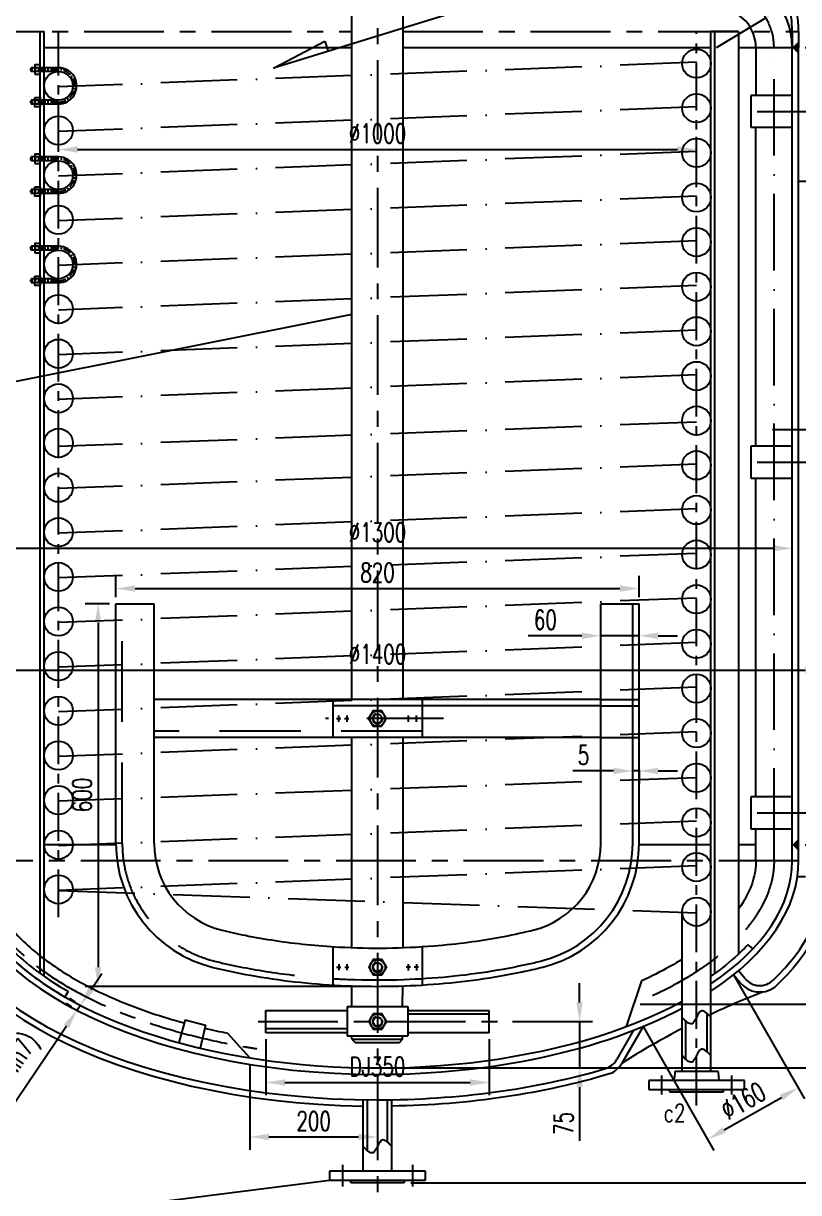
# Model space of a CAD drawing. Extents: x 92764 to 104934, y 26739 to 35166.
# Drawn here: x 100128 to 101343, y 30806 to 32639 of the extents above; entities that cross this region are included whole.
import ezdxf
from ezdxf.enums import TextEntityAlignment as Align

# ---------------------------------------------------------------- set-up
doc = ezdxf.new("R2010")
doc.units = 0
doc.header["$LTSCALE"] = 10
for name, pattern in [('ACAD_ISO10W100', [18, 12, -3, 0, -3]), ('CENTER', [2, 1.25, -0.25, 0.25, -0.25]), ('DASHEDX2', [38.1, 25.4, -12.7])]:
    doc.linetypes.add(name, pattern=pattern)
for name, color, linetype in [('01', 7, 'Continuous'), ('2', 1, 'Continuous'), ('HGJ', 1, 'Continuous'), ('HGJX', 2, 'CENTER'), ('hgjy', 7, 'Continuous'), ('sb', 1, 'Continuous'), ('sbx', 2, 'CENTER'), ('tank', 1, 'Continuous'), ('tankx', 2, 'ACAD_ISO10W100'), ('tanky', 7, 'Continuous')]:
    doc.layers.add(name, color=color, linetype=linetype)
doc.styles.add('hzfs', font='simplex.shx', dxfattribs={"width": 0.7, "bigfont": 'hzfs.shx'})
doc.dimstyles.new('PVCAD$0', dxfattribs={"dimscale": 10, "dimtxt": 3, "dimasz": 3, "dimexe": 2, "dimexo": 1, "dimgap": 1, "dimtad": 1, "dimdec": 0, "dimzin": 0, "dimdsep": 46, "dimtxsty": 'hzfs', "dimcen": 0, "dimclrd": 4, "dimclre": 4, "dimclrt": 7, "dimadec": 0, "dimazin": 0, "dimtfac": 0.7, "dimtmove": 0, "dimatfit": 0, "dimfxl": 0, "dimarcsym": 0})
doc.dimstyles.new('PVCAD$4', dxfattribs={"dimscale": 10, "dimtxt": 3, "dimasz": 3, "dimexe": 2, "dimexo": 1, "dimgap": 1, "dimtad": 1, "dimtoh": 1, "dimdec": 0, "dimzin": 0, "dimdsep": 46, "dimtxsty": 'hzfs', "dimcen": 0, "dimclrd": 4, "dimclre": 4, "dimclrt": 7, "dimadec": 0, "dimazin": 0, "dimtfac": 0.7, "dimtmove": 0, "dimatfit": 0, "dimfxl": 0, "dimarcsym": 0})

# ---------------------------------------------------------------- blocks, each defined once
blk = doc.blocks.new('*D81')
at = {"color": 4, "lineweight": -2}
for p, q in [((101353, 32601.5), (101748.4, 32601.5)), ((101728.4, 32101.5), (101728.4, 32571.5)), ((101703, 32071.5), (101748.4, 32071.5))]:
    blk.add_line(p, q, dxfattribs=at)
at = {"color": 4}
for points in [[(101723.4, 32571.5), (101733.4, 32571.5), (101728.4, 32601.5)], [(101723.4, 32101.5), (101733.4, 32101.5), (101728.4, 32071.5)]]:
    blk.add_solid(points, dxfattribs=at)
at = {"layer": 'DEFPOINTS', "color": 0}
for p in [(101343, 32601.5), (101728.4, 32601.5), (101693, 32071.5)]:
    blk.add_point(p, dxfattribs=at)
at = {"color": 7, "insert": (101703.4, 32336.5), "char_height": 30, "attachment_point": 5, "rotation": 90, "style": 'hzfs'}
blk.add_mtext('530', dxfattribs=at)
blk = doc.blocks.new('*D55')
at = {"color": 4, "lineweight": -2}
for p, q in [((101747.4, 32601.5), (101824.2, 32601.5)), ((101804.2, 32571.5), (101804.2, 31381.5)), ((101353, 31351.5), (101824.2, 31351.5))]:
    blk.add_line(p, q, dxfattribs=at)
at = {"color": 4}
for points in [[(101799.2, 32571.5), (101809.2, 32571.5), (101804.2, 32601.5)], [(101799.2, 31381.5), (101809.2, 31381.5), (101804.2, 31351.5)]]:
    blk.add_solid(points, dxfattribs=at)
at = {"layer": 'DEFPOINTS', "color": 0}
for p in [(101737.4, 32601.5), (101343, 31351.5), (101804.2, 31351.5)]:
    blk.add_point(p, dxfattribs=at)
at = {"color": 7, "insert": (101779.2, 31976.5), "char_height": 30, "attachment_point": 5, "rotation": 90, "style": 'hzfs'}
blk.add_mtext('1250', dxfattribs=at)
blk = doc.blocks.new('*D57')
at = {"color": 4, "lineweight": -2}
for p, q in [((100234.2, 31124.6), (100250.9, 31149.5)), ((100203.8, 31097.5), (100195.5, 31103.1)), ((100209.1, 31105.3), (100200.8, 31110.9)), ((100217.4, 31099.7), (100212.1, 31091.9)), ((100195.4, 31067), (100101.5, 30927.7))]:
    blk.add_line(p, q, dxfattribs=at)
at = {"color": 4}
for points in [[(100230, 31127.4), (100238.3, 31121.8), (100217.4, 31099.7)], [(100191.2, 31069.8), (100199.5, 31064.2), (100212.1, 31091.9)]]:
    blk.add_solid(points, dxfattribs=at)
at = {"layer": 'DEFPOINTS', "color": 0}
for p in [(100217.4, 31099.7), (100212.1, 31091.9), (100212.1, 31091.9)]:
    blk.add_point(p, dxfattribs=at)
at = {"color": 7, "insert": (100112.8, 31003.3), "char_height": 30, "attachment_point": 5, "rotation": 56.0221, "style": 'hzfs'}
blk.add_mtext('8(min7)', dxfattribs=at)
blk = doc.blocks.new('*D83')
at = {"color": 4, "lineweight": -2}
for p, q in [((100033, 31826.4), (100033, 31836.4)), ((101333, 31826.4), (101333, 31836.4)), ((100063, 31816.4), (101303, 31816.4))]:
    blk.add_line(p, q, dxfattribs=at)
at = {"color": 4}
for points in [[(100063, 31821.4), (100063, 31811.4), (100033, 31816.4)], [(101303, 31821.4), (101303, 31811.4), (101333, 31816.4)]]:
    blk.add_solid(points, dxfattribs=at)
at = {"layer": 'DEFPOINTS', "color": 0}
for p in [(100033, 31816.4), (101333, 31816.4), (101333, 31816.4)]:
    blk.add_point(p, dxfattribs=at)
at = {"color": 7, "insert": (100683, 31841.4), "char_height": 30, "attachment_point": 5, "style": 'hzfs'}
blk.add_mtext('%%C1300', dxfattribs=at)
blk = doc.blocks.new('*D84')
at = {"color": 4, "lineweight": -2}
for p, q in [((99983, 31635.3), (99983, 31645.3)), ((101383, 31635.3), (101383, 31645.3)), ((100013, 31625.3), (101353, 31625.3))]:
    blk.add_line(p, q, dxfattribs=at)
at = {"color": 4}
for points in [[(100013, 31630.3), (100013, 31620.3), (99983, 31625.3)], [(101353, 31630.3), (101353, 31620.3), (101383, 31625.3)]]:
    blk.add_solid(points, dxfattribs=at)
at = {"layer": 'DEFPOINTS', "color": 0}
for p in [(99983, 31625.3), (101383, 31625.3), (101383, 31625.3)]:
    blk.add_point(p, dxfattribs=at)
at = {"color": 7, "insert": (100683, 31650.3), "char_height": 30, "attachment_point": 5, "style": 'hzfs'}
blk.add_mtext('%%C1400', dxfattribs=at)
blk = doc.blocks.new('*D60')
at = {"color": 4, "lineweight": -2}
for p, q in [((100693, 32961.5), (101824.2, 32961.5)), ((101804.2, 32631.5), (101804.2, 32931.5)), ((101738.4, 32601.5), (101824.2, 32601.5))]:
    blk.add_line(p, q, dxfattribs=at)
at = {"color": 4}
for points in [[(101799.2, 32931.5), (101809.2, 32931.5), (101804.2, 32961.5)], [(101799.2, 32631.5), (101809.2, 32631.5), (101804.2, 32601.5)]]:
    blk.add_solid(points, dxfattribs=at)
at = {"layer": 'DEFPOINTS', "color": 0}
for p in [(100683, 32961.5), (101804.2, 32961.5), (101728.4, 32601.5)]:
    blk.add_point(p, dxfattribs=at)
at = {"color": 7, "insert": (101779.2, 32781.5), "char_height": 30, "attachment_point": 5, "rotation": 90, "style": 'hzfs'}
blk.add_mtext('358', dxfattribs=at)
blk = doc.blocks.new('*D108')
at = {"layer": '2', "color": 4, "lineweight": -2}
for p, q in [((100183, 32451.7), (100183, 32461.7)), ((101183, 32451.7), (101183, 32461.7)), ((100213, 32441.7), (101153, 32441.7))]:
    blk.add_line(p, q, dxfattribs=at)
at = {"layer": '2', "color": 4}
for points in [[(100213, 32446.7), (100213, 32436.7), (100183, 32441.7)], [(101153, 32446.7), (101153, 32436.7), (101183, 32441.7)]]:
    blk.add_solid(points, dxfattribs=at)
at = {"layer": 'DEFPOINTS', "color": 0}
for p in [(100183, 32441.7), (101183, 32441.7), (101183, 32441.7)]:
    blk.add_point(p, dxfattribs=at)
at = {"layer": '2', "color": 7, "insert": (100683, 32466.7), "char_height": 30, "attachment_point": 5, "style": 'hzfs'}
blk.add_mtext('%%C1000', dxfattribs=at)
blk = doc.blocks.new('*D75')
at = {"layer": '2', "color": 4, "lineweight": -2}
for p, q in [((101241, 31147.5), (101352, 30953)), ((101099.3, 31066.6), (101210.3, 30872.1)), ((101226.5, 30904.3), (101316.1, 30955.4))]:
    blk.add_line(p, q, dxfattribs=at)
at = {"layer": '2', "color": 4}
for points in [[(101313.6, 30959.8), (101318.5, 30951.1), (101342.1, 30970.3)], [(101224, 30908.6), (101229, 30900), (101200.4, 30889.4)]]:
    blk.add_solid(points, dxfattribs=at)
at = {"layer": 'DEFPOINTS', "color": 0}
for p in [(101236, 31156.1), (101094.3, 31075.3), (101342.1, 30970.3)]:
    blk.add_point(p, dxfattribs=at)
at = {"layer": '2', "color": 7, "insert": (101256.1, 30950), "char_height": 30, "attachment_point": 5, "rotation": 29.7222, "style": 'hzfs'}
blk.add_mtext('%%C160', dxfattribs=at)
blk = doc.blocks.new('*D79')
at = {"color": 4, "lineweight": -2}
for p, q in [((101830, 34370.8), (102003.2, 34370.8)), ((101983.2, 34340.8), (101983.2, 30851.5)), ((100735, 30821.5), (102003.2, 30821.5))]:
    blk.add_line(p, q, dxfattribs=at)
at = {"color": 4}
for points in [[(101978.2, 34340.8), (101988.2, 34340.8), (101983.2, 34370.8)], [(101978.2, 30851.5), (101988.2, 30851.5), (101983.2, 30821.5)]]:
    blk.add_solid(points, dxfattribs=at)
at = {"layer": 'DEFPOINTS', "color": 0}
for p in [(101820, 34370.8), (100725, 30821.5), (101983.2, 30821.5)]:
    blk.add_point(p, dxfattribs=at)
at = {"color": 7, "insert": (101950.3, 32596.1), "char_height": 30, "attachment_point": 5, "rotation": 90, "style": 'hzfs'}
blk.add_mtext('(3528)', dxfattribs=at)
blk = doc.blocks.new('*D128')
at = {"layer": '2', "color": 4, "lineweight": -2}
for p, q in [((100273, 31739.5), (100273, 31773.2)), ((101093, 31739.5), (101093, 31773.2)), ((100303, 31753.2), (101063, 31753.2))]:
    blk.add_line(p, q, dxfattribs=at)
at = {"layer": '2', "color": 4}
for points in [[(100303, 31758.2), (100303, 31748.2), (100273, 31753.2)], [(101063, 31758.2), (101063, 31748.2), (101093, 31753.2)]]:
    blk.add_solid(points, dxfattribs=at)
at = {"layer": 'DEFPOINTS', "color": 0}
for p in [(101093, 31753.2), (100273, 31729.5), (101093, 31729.5)]:
    blk.add_point(p, dxfattribs=at)
at = {"layer": '2', "color": 7, "insert": (100683, 31778.2), "char_height": 30, "attachment_point": 5, "style": 'hzfs'}
blk.add_mtext('820', dxfattribs=at)
blk = doc.blocks.new('*D129')
at = {"layer": '2', "color": 4, "lineweight": -2}
for p, q in [((100263, 31729.5), (100225, 31729.5)), ((100245, 31699.5), (100245, 31159.5)), ((100673, 31129.5), (100225, 31129.5))]:
    blk.add_line(p, q, dxfattribs=at)
at = {"layer": '2', "color": 4}
for points in [[(100240, 31699.5), (100250, 31699.5), (100245, 31729.5)], [(100240, 31159.5), (100250, 31159.5), (100245, 31129.5)]]:
    blk.add_solid(points, dxfattribs=at)
at = {"layer": 'DEFPOINTS', "color": 0}
for p in [(100273, 31729.5), (100245, 31129.5), (100683, 31129.5)]:
    blk.add_point(p, dxfattribs=at)
at = {"layer": '2', "color": 7, "insert": (100220, 31429.5), "char_height": 30, "attachment_point": 5, "rotation": 90, "style": 'hzfs'}
blk.add_mtext('600', dxfattribs=at)
blk = doc.blocks.new('*D127')
at = {"layer": '2', "color": 4, "lineweight": -2}
for p, q in [((101033, 31689.2), (101033, 31699.2)), ((101093, 31689.2), (101093, 31699.2)), ((101003, 31679.2), (100919, 31679.2)), ((101093, 31679.2), (101033, 31679.2)), ((101123, 31679.2), (101153, 31679.2))]:
    blk.add_line(p, q, dxfattribs=at)
at = {"layer": '2', "color": 4}
for points in [[(101003, 31684.2), (101003, 31674.2), (101033, 31679.2)], [(101123, 31684.2), (101123, 31674.2), (101093, 31679.2)]]:
    blk.add_solid(points, dxfattribs=at)
at = {"layer": 'DEFPOINTS', "color": 0}
for p in [(101033, 31679.2), (101033, 31679.2), (101093, 31679.2)]:
    blk.add_point(p, dxfattribs=at)
at = {"layer": '2', "color": 7, "insert": (100946, 31704.2), "char_height": 30, "attachment_point": 5, "style": 'hzfs'}
blk.add_mtext('60', dxfattribs=at)
blk = doc.blocks.new('*D130')
at = {"layer": '2', "color": 4, "lineweight": -2}
for p, q in [((101083, 31477.2), (101083, 31487.2)), ((101053, 31467.2), (100988.9, 31467.2)), ((101093, 31467.2), (101083, 31467.2)), ((101093, 31469.1), (101093, 31447.2)), ((101123, 31467.2), (101153, 31467.2))]:
    blk.add_line(p, q, dxfattribs=at)
at = {"layer": '2', "color": 4}
for points in [[(101053, 31472.2), (101053, 31462.2), (101083, 31467.2)], [(101123, 31472.2), (101123, 31462.2), (101093, 31467.2)]]:
    blk.add_solid(points, dxfattribs=at)
at = {"layer": 'DEFPOINTS', "color": 0}
for p in [(101083, 31467.2), (101093, 31479.1), (101093, 31467.2)]:
    blk.add_point(p, dxfattribs=at)
at = {"layer": '2', "color": 7, "insert": (101005.9, 31492.2), "char_height": 30, "attachment_point": 5, "style": 'hzfs'}
blk.add_mtext('5', dxfattribs=at)
blk = doc.blocks.new('*D131')
at = {"color": 4, "lineweight": -2}
for p, q in [((101718.4, 32601.5), (101529.6, 32601.5)), ((101549.6, 32571.5), (101549.6, 32531.5)), ((101278, 32501.5), (101569.6, 32501.5))]:
    blk.add_line(p, q, dxfattribs=at)
at = {"color": 4}
for points in [[(101544.6, 32571.5), (101554.6, 32571.5), (101549.6, 32601.5)], [(101544.6, 32531.5), (101554.6, 32531.5), (101549.6, 32501.5)]]:
    blk.add_solid(points, dxfattribs=at)
at = {"layer": 'DEFPOINTS', "color": 0}
for p in [(101728.4, 32601.5), (101268, 32501.5), (101549.6, 32501.5)]:
    blk.add_point(p, dxfattribs=at)
at = {"color": 7, "insert": (101524.6, 32551.5), "char_height": 30, "attachment_point": 5, "rotation": 90, "style": 'hzfs'}
blk.add_mtext('100', dxfattribs=at)
blk = doc.blocks.new('*D132')
at = {"color": 4, "lineweight": -2}
for p, q in [((101520, 32501.5), (101569.6, 32501.5)), ((101549.6, 32471.5), (101549.6, 31981.5)), ((101278, 31951.5), (101569.6, 31951.5))]:
    blk.add_line(p, q, dxfattribs=at)
at = {"color": 4}
for points in [[(101544.6, 32471.5), (101554.6, 32471.5), (101549.6, 32501.5)], [(101544.6, 31981.5), (101554.6, 31981.5), (101549.6, 31951.5)]]:
    blk.add_solid(points, dxfattribs=at)
at = {"layer": 'DEFPOINTS', "color": 0}
for p in [(101510, 32501.5), (101268, 31951.5), (101549.6, 31951.5)]:
    blk.add_point(p, dxfattribs=at)
at = {"color": 7, "insert": (101524.6, 32226.5), "char_height": 30, "attachment_point": 5, "rotation": 90, "style": 'hzfs'}
blk.add_mtext('550', dxfattribs=at)
blk = doc.blocks.new('*D133')
at = {"color": 4, "lineweight": -2}
for p, q in [((101539.6, 31951.5), (101529.6, 31951.5)), ((101549.6, 31921.5), (101549.6, 31431.5)), ((101278, 31401.5), (101569.6, 31401.5))]:
    blk.add_line(p, q, dxfattribs=at)
at = {"color": 4}
for points in [[(101544.6, 31921.5), (101554.6, 31921.5), (101549.6, 31951.5)], [(101544.6, 31431.5), (101554.6, 31431.5), (101549.6, 31401.5)]]:
    blk.add_solid(points, dxfattribs=at)
at = {"layer": 'DEFPOINTS', "color": 0}
for p in [(101549.6, 31951.5), (101268, 31401.5), (101549.6, 31401.5)]:
    blk.add_point(p, dxfattribs=at)
at = {"color": 7, "insert": (101524.6, 31676.5), "char_height": 30, "attachment_point": 5, "rotation": 90, "style": 'hzfs'}
blk.add_mtext('550', dxfattribs=at)
blk = doc.blocks.new('*D135')
at = {"layer": '2', "color": 4, "lineweight": -2}
for p, q in [((101094.5, 31101.7), (101483.8, 31101.7)), ((101463.8, 31031.5), (101463.8, 31071.7)), ((100692.9, 31001.5), (101483.8, 31001.5))]:
    blk.add_line(p, q, dxfattribs=at)
at = {"layer": '2', "color": 4}
for points in [[(101458.8, 31071.7), (101468.8, 31071.7), (101463.8, 31101.7)], [(101458.8, 31031.5), (101468.8, 31031.5), (101463.8, 31001.5)]]:
    blk.add_solid(points, dxfattribs=at)
at = {"layer": 'DEFPOINTS', "color": 0}
for p in [(101084.5, 31101.7), (101463.8, 31101.7), (100682.9, 31001.5)]:
    blk.add_point(p, dxfattribs=at)
at = {"layer": '2', "color": 7, "insert": (101438.8, 31051.6), "char_height": 30, "attachment_point": 5, "rotation": 90, "style": 'hzfs'}
blk.add_mtext('100', dxfattribs=at)
blk = doc.blocks.new('*D137')
at = {"layer": '2', "color": 4, "lineweight": -2}
for p, q in [((100507.8, 31046.8), (100507.8, 30958.7)), ((100858.2, 31046.8), (100858.2, 30958.7)), ((100537.8, 30978.7), (100828.2, 30978.7))]:
    blk.add_line(p, q, dxfattribs=at)
at = {"layer": '2', "color": 4}
for points in [[(100537.8, 30983.7), (100537.8, 30973.7), (100507.8, 30978.7)], [(100828.2, 30983.7), (100828.2, 30973.7), (100858.2, 30978.7)]]:
    blk.add_solid(points, dxfattribs=at)
at = {"layer": 'DEFPOINTS', "color": 0}
for p in [(100507.8, 31056.8), (100858.2, 31056.8), (100858.2, 30978.7)]:
    blk.add_point(p, dxfattribs=at)
at = {"layer": '2', "color": 7, "insert": (100683, 31003.7), "char_height": 30, "attachment_point": 5, "style": 'hzfs'}
blk.add_mtext('DJ350', dxfattribs=at)
blk = doc.blocks.new('*D143')
at = {"layer": '2', "color": 4, "lineweight": -2}
for p, q in [((100482.9, 31007.3), (100482.9, 30873.3)), ((100683, 30991.5), (100683, 30873.3)), ((100512.9, 30893.3), (100653, 30893.3))]:
    blk.add_line(p, q, dxfattribs=at)
at = {"layer": '2', "color": 4}
for points in [[(100512.9, 30898.3), (100512.9, 30888.3), (100482.9, 30893.3)], [(100653, 30898.3), (100653, 30888.3), (100683, 30893.3)]]:
    blk.add_solid(points, dxfattribs=at)
at = {"layer": 'DEFPOINTS', "color": 0}
for p in [(100482.9, 31017.3), (100683, 31001.5), (100683, 30893.3)]:
    blk.add_point(p, dxfattribs=at)
at = {"layer": '2', "color": 7, "insert": (100582.9, 30918.3), "char_height": 30, "attachment_point": 5, "style": 'hzfs'}
blk.add_mtext('200', dxfattribs=at)
blk = doc.blocks.new('*D146')
at = {"layer": '2', "color": 4, "lineweight": -2}
for p, q in [((100999.7, 31104.3), (100999.7, 31134.3)), ((100894.5, 31074.3), (101019.7, 31074.3)), ((100999.7, 31074.3), (100999.7, 31001.5)), ((100894.5, 31001.5), (101019.7, 31001.5)), ((100999.7, 30971.5), (100999.7, 30887.5))]:
    blk.add_line(p, q, dxfattribs=at)
at = {"layer": '2', "color": 4}
for points in [[(100994.7, 31104.3), (101004.7, 31104.3), (100999.7, 31074.3)], [(100994.7, 30971.5), (101004.7, 30971.5), (100999.7, 31001.5)]]:
    blk.add_solid(points, dxfattribs=at)
at = {"layer": 'DEFPOINTS', "color": 0}
for p in [(100884.5, 31074.3), (100884.5, 31001.5), (100999.7, 31001.5)]:
    blk.add_point(p, dxfattribs=at)
at = {"layer": '2', "color": 7, "insert": (100974.7, 30914.5), "char_height": 30, "attachment_point": 5, "rotation": 90, "style": 'hzfs'}
blk.add_mtext('75', dxfattribs=at)
blk = doc.blocks.new('*D168')
at = {"layer": '2', "color": 4, "lineweight": -2}
for p, q in [((101317, 32663.8), (101344, 32680.2)), ((101344, 32680.2), (101409, 32680.2)), ((101214.5, 32601.5), (101291.4, 32648.3))]:
    blk.add_line(p, q, dxfattribs=at)
at = {"layer": '2', "color": 4}
blk.add_solid([(101314.4, 32668.1), (101319.6, 32659.6), (101291.4, 32648.3)], dxfattribs=at)
at = {"layer": 'DEFPOINTS', "color": 0}
for p in [(101291.4, 32648.3), (101214.5, 32601.5)]:
    blk.add_point(p, dxfattribs=at)
at = {"layer": '2', "color": 7, "insert": (101381.5, 32705.2), "char_height": 30, "attachment_point": 5, "style": 'hzfs'}
blk.add_mtext('R90', dxfattribs=at)

msp = doc.modelspace()

# ---------------------------------------------------------------- linework, layer by layer
for p, q in [((100789.5, 32652.4), (100520, 32569)), ((100520, 32569), (100600.7, 32611.5)), ((100600.7, 32611.5), (100605.6, 32595.5))]:
    msp.add_line(p, q)
at = {"layer": '01'}
for p, q in [((101033, 31579.5), (101093, 31579.5)), ((101033, 31569.5), (101093, 31569.5)), ((101033, 31519.5), (101093, 31519.5))]:
    msp.add_line(p, q, dxfattribs=at)
at = {"layer": '2'}
for p, q in [((100117, 32626.5), (100160.5, 32626.5)), ((100154.5, 31149.6), (100154.5, 32626.5)), ((100160.5, 31145.3), (100160.5, 32626.5)), ((101249, 32626.5), (101205.5, 32626.5)), ((101205.5, 31109.4), (101205.5, 32626.5)), ((101211.5, 31149.6), (101211.5, 32626.5)), ((101249, 32626.5), (101249, 31180.2)), ((101276, 32601.5), (101276, 32526.5)), ((100183, 32570), (100140.1, 32570)), ((100140.1, 32564), (100140.1, 32570)), ((100183, 32564), (100140.1, 32564)), ((101333, 32526.5), (101268, 32526.5)), ((101268, 32526.5), (101268, 32476.5)), ((100140.1, 32518.9), (100140.1, 32512.9)), ((100182.3, 32518.8), (100140.1, 32518.8)), ((100182.3, 32512.8), (100140.1, 32512.8)), ((101268, 32476.5), (101333, 32476.5)), ((100183, 32430), (100140.1, 32430)), ((100140.1, 32424), (100140.1, 32430)), ((100183, 32424), (100140.1, 32424)), ((100140.1, 32378.9), (100140.1, 32372.9)), ((100182.3, 32378.8), (100140.1, 32378.8)), ((100182.3, 32372.8), (100140.1, 32372.8)), ((100183, 32290), (100140.1, 32290)), ((100140.1, 32284), (100140.1, 32290)), ((100183, 32284), (100140.1, 32284)), ((100140.1, 32238.9), (100140.1, 32232.9)), ((100182.3, 32238.8), (100140.1, 32238.8)), ((100182.3, 32232.8), (100140.1, 32232.8)), ((101333, 31976.5), (101268, 31976.5)), ((101268, 31976.5), (101268, 31926.5)), ((101268, 31926.5), (101333, 31926.5)), ((100273, 31729.5), (100333, 31729.5)), ((101033, 31729.5), (101093, 31729.5)), ((101033, 31579.5), (100333, 31579.5)), ((100612.8, 31579.5), (100612.8, 31519.5)), ((101033, 31569.5), (100612.8, 31569.5)), ((100622.1, 31554.3), (100622.1, 31544.4)), ((100634.8, 31554.3), (100634.8, 31544.4)), ((100731.2, 31554.3), (100731.2, 31544.4)), ((100743.8, 31554.3), (100743.8, 31544.4)), ((100618.8, 31549.3), (100625.4, 31549.3)), ((100631.5, 31549.3), (100638.1, 31549.3)), ((100734.5, 31549.3), (100727.9, 31549.3)), ((100747.1, 31549.3), (100740.5, 31549.3)), ((101033, 31519.5), (100333, 31519.5)), ((101333, 31426.5), (101268, 31426.5)), ((101268, 31426.5), (101268, 31376.5)), ((101268, 31376.5), (101333, 31376.5)), ((100612.9, 31191.7), (100612.9, 31131.6)), ((101263.6, 31194.8), (101271.3, 31188.4)), ((100618.9, 31159.5), (100625.5, 31159.5)), ((100622.2, 31164.5), (100622.2, 31154.6)), ((100631.6, 31159.5), (100638.2, 31159.5)), ((100634.9, 31164.5), (100634.9, 31154.6)), ((100734.5, 31159.5), (100727.9, 31159.5)), ((100731.2, 31164.4), (100731.2, 31154.5)), ((100747.2, 31159.5), (100740.6, 31159.5)), ((100743.9, 31164.4), (100743.9, 31154.5)), ((101259.3, 31141.3), (101248.6, 31153.9)), ((101096.6, 31137.9), (101072.8, 31066.5)), ((101251.6, 31134.9), (101241, 31147.5)), ((100198.1, 31121.6), (100193.1, 31112.9)), ((100635.6, 31097.7), (100635.6, 31052)), ((100635.6, 31097.7), (100730.4, 31097.7)), ((100730.4, 31097.7), (100730.4, 31052)), ((100381.3, 31076.9), (100371.6, 31041.2)), ((100381.3, 31076.9), (100413.5, 31068.5)), ((100507.8, 31056.8), (100507.8, 31091.8)), ((100507.8, 31091.8), (100635.6, 31091.8)), ((100730.4, 31091.8), (100858.2, 31091.8)), ((100858.2, 31085.9), (100730.4, 31085.9)), ((100858.2, 31056.8), (100858.2, 31091.8)), ((100413.5, 31068.5), (100405, 31032.7)), ((100507.8, 31063.2), (100635.6, 31063.2)), ((101084.3, 31060.6), (101057.5, 31014.3)), ((101099.3, 31066.6), (101066.2, 31009.3)), ((100482.9, 31017.3), (100447.8, 31056.1)), ((100635.6, 31056.8), (100507.8, 31056.8)), ((100635.6, 31052), (100730.4, 31052)), ((100643, 31046.6), (100722.4, 31046.6)), ((100643, 31046.6), (100648, 31041.6)), ((100648, 31041.6), (100717.4, 31041.6)), ((100722.4, 31046.6), (100717.4, 31041.6)), ((100858.2, 31056.8), (100730.4, 31056.8))]:
    msp.add_line(p, q, dxfattribs=at)
at = {"layer": '2', "color": 4}
msp.add_line((101595, 32002.2), (101301.9, 32002.2), dxfattribs=at)
at = {"layer": '2', "color": 0, "linetype": 'DASHEDX2', "ltscale": 0.5}
for p, q in [((100283, 31353.5), (100283, 31729.5)), ((100753.1, 31529.5), (100333, 31529.5))]:
    msp.add_line(p, q, dxfattribs=at)
at = {"layer": '2', "color": 0}
for p, q in [((100753.1, 31579.5), (100753.1, 31519.5)), ((100753.2, 31191.7), (100753.2, 31131.6))]:
    msp.add_line(p, q, dxfattribs=at)
at = {"layer": '2'}
for points in [[(100146, 32559.8), (100154.5, 32559.8), (100154.5, 32574.5), (100146, 32574.5)], [(100146, 32523.3), (100154.5, 32523.3), (100154.5, 32508.6), (100146, 32508.6)], [(100146, 32419.8), (100154.5, 32419.8), (100154.5, 32434.5), (100146, 32434.5)], [(100146, 32383.3), (100154.5, 32383.3), (100154.5, 32368.6), (100146, 32368.6)], [(100146, 32279.8), (100154.5, 32279.8), (100154.5, 32294.5), (100146, 32294.5)], [(100146, 32243.3), (100154.5, 32243.3), (100154.5, 32228.6), (100146, 32228.6)]]:
    msp.add_lwpolyline(points, close=True, dxfattribs=at)
at = {"layer": '2', "linetype": 'Continuous'}
for points in [[(100689.9, 31537.3), (100696.8, 31549.3), (100689.9, 31561.3), (100676, 31561.3), (100669.1, 31549.3), (100676, 31537.3)], [(100690, 31147.5), (100696.9, 31159.5), (100690, 31171.5), (100676.1, 31171.5), (100669.2, 31159.5), (100676.1, 31147.5)], [(100690, 31062.2), (100696.9, 31074.2), (100690, 31086.2), (100676.1, 31086.2), (100669.2, 31074.2), (100676.1, 31062.2)]]:
    msp.add_lwpolyline(points, close=True, dxfattribs=at)
at = {"layer": '2'}
for centre in [(101183, 32576.5), (100183, 32541.5), (101183, 32506.5), (100183, 32471.5), (101183, 32436.5), (100183, 32401.5), (101183, 32366.5), (100183, 32331.5), (101183, 32296.5), (100183, 32261.5), (101183, 32226.5), (100183, 32191.5), (101183, 32156.5), (100183, 32121.5), (101183, 32086.5), (100183, 32051.5), (101183, 32016.5), (100183, 31981.5), (101183, 31946.5), (100183, 31911.5), (101183, 31876.5), (100183, 31841.5), (101183, 31806.5), (100183, 31771.5), (101183, 31736.5), (100183, 31701.5), (101183, 31666.5), (100183, 31631.5), (101183, 31596.5), (100183, 31561.5), (101183, 31526.5), (100183, 31491.5), (101183, 31456.5), (100183, 31421.5), (101183, 31386.5), (100183, 31351.5), (101183, 31316.5), (100183, 31281.5), (101183, 31246.5)]:
    msp.add_circle(centre, 22.5, dxfattribs=at)
at = {"layer": '2', "linetype": 'Continuous'}
for centre, radius in [((100683, 31549.3), 12), ((100683, 31549.3), 6.92), ((100683.1, 31159.5), 12), ((100683.1, 31159.5), 6.92), ((100683.1, 31074.2), 12), ((100683.1, 31074.2), 6.92)]:
    msp.add_circle(centre, radius, dxfattribs=at)
at = {"layer": '2'}
for centre, radius, start, end in [((101214.5, 32601.5), 118.5, 0, 85.6988), ((101214.5, 32601.5), 61.5, 0, 85.6988), ((100183, 32541.5), 28.5, 134.2525, 134.2525), ((100183, 32541.5), 28.5, 268.599, 89.6509), ((100183, 32401.5), 28.5, 134.2525, 134.2525), ((100183, 32401.5), 28.5, 268.599, 89.6509), ((100183, 32261.5), 28.5, 134.2525, 134.2525), ((100183, 32261.5), 28.5, 268.599, 89.6509), ((101183, 31736.5), 28.5, 45.7475, 45.7475), ((101282.2, 31160.7), 40, 220.1753, 303.7896), ((101282.2, 31160.7), 30, 220.1753, 313.6324), ((101763.5, 29902.5), 1308.1, 111.3194, 115.2515), ((101763.5, 29902.5), 1308.1, 117.4512, 122.2121), ((101031.6, 31029.3), 30, 286.5198, 330), ((101031.6, 31029.3), 40, 293.7359, 330)]:
    msp.add_arc(centre, radius, start, end, dxfattribs=at)
at = {"layer": '2', "color": 7, "linetype": 'Continuous'}
for centre in [(100683, 31549.3), (100683.1, 31159.5), (100683.1, 31074.2)]:
    msp.add_arc(centre, 8, 105, 15, dxfattribs=at)
at = {"layer": '2', "color": 0, "linetype": 'DASHEDX2', "ltscale": 0.5}
msp.add_arc((100473, 31353.5), 190, 180, 256.2234, dxfattribs=at)
at = {"layer": '2'}
for points, knots in [([(100095.1, 31187.9), (100103.4, 31179.1), (100112.5, 31170.5), (100132.2, 31153.7), (100142.8, 31145.5), (100165.4, 31129.7), (100177.4, 31122), (100191.1, 31114), (100192.1, 31113.5), (100193.1, 31112.9)], [3.5822047, 3.5822047, 3.5822047, 3.5822047, 3.6720896, 3.6720896, 3.7619744, 3.7619744, 3.8518593, 3.8518593, 3.8588393, 3.8588393, 3.8588393, 3.8588393]), ([(100102.3, 31194.8), (100104.8, 31192.2), (100107.3, 31189.6), (100120.9, 31176.1), (100133.3, 31165.4), (100160.6, 31144.8), (100175.5, 31134.8), (100193.7, 31124.1), (100195.9, 31122.8), (100198.1, 31121.6)], [3.5822047, 3.5822047, 3.5822047, 3.5822047, 3.6093309, 3.6093309, 3.7262654, 3.7262654, 3.8432, 3.8432, 3.8588393, 3.8588393, 3.8588393, 3.8588393]), ([(101263.6, 31194.8), (101261.2, 31192.2), (101258.7, 31189.6), (101245, 31176.1), (101232.6, 31165.4), (101214.6, 31151.8), (101210.1, 31148.5), (101205.5, 31145.3)], [3.5822047, 3.5822047, 3.5822047, 3.5822047, 3.6093309, 3.6093309, 3.7262654, 3.7262654, 3.7637113, 3.7637113, 3.7637113, 3.7637113])]:
    msp.add_open_spline(points, degree=3, knots=knots, dxfattribs=at)
at = {"layer": '2', "color": 0, "linetype": 'DASHEDX2', "ltscale": 0.5}
msp.add_open_spline([(100427.7, 31169), (100440.5, 31165.8), (100453.6, 31162.9), (100493.7, 31154.9), (100521.4, 31150.5), (100570.6, 31144.8), (100591.6, 31142.9), (100612.9, 31141.6)], degree=3, knots=[4.2564376, 4.2564376, 4.2564376, 4.2564376, 4.331698, 4.331698, 4.482219, 4.482219, 4.5922809, 4.5922809, 4.5922809, 4.5922809], dxfattribs=at)
at = {"layer": 'HGJ'}
for p, q in [((100660.5, 30839.5), (100660.5, 30951.7)), ((100667.5, 30871.6), (100667.5, 30951.6)), ((100698.5, 30885.4), (100698.5, 30951.6)), ((100705.5, 30839.5), (100705.5, 30951.7)), ((100758, 30839.5), (100608, 30839.5)), ((100608, 30839.5), (100608, 30825.5)), ((100758, 30825.5), (100758, 30839.5)), ((100608, 30825.5), (100758, 30825.5)), ((100641, 30821.5), (100641, 30825.5)), ((100725, 30821.5), (100641, 30821.5)), ((100725, 30825.5), (100725, 30821.5))]:
    msp.add_line(p, q, dxfattribs=at)
at = {"layer": 'HGJX'}
for p, q in [((100183, 32567), (100138, 32567)), ((100183, 32516), (100138, 32516)), ((100183, 32427), (100138, 32427)), ((100183, 32376), (100138, 32376)), ((100183, 32287), (100138, 32287)), ((100183, 32236), (100138, 32236))]:
    msp.add_line(p, q, dxfattribs=at)
for centre in [(100183, 32541.5), (100183, 32401.5), (100183, 32261.5)]:
    msp.add_arc(centre, 25.5, 268.599, 89.6509, dxfattribs=at)
at = {"layer": 'hgjy'}
msp.add_spline([(100705.5, 30878.5), (100690.5, 30888.5), (100675.5, 30868.5), (100660.5, 30878.5)], degree=3, dxfattribs=at)
at = {"layer": 'sb'}
msp.add_line((101393, 32391.5), (101343, 32391.5), dxfattribs=at)
for major_axis, ratio, start_param, end_param in [((710, 0), 0.507042, 3.141593, 4.680694), ((700, 0), 0.5, 3.141593, 4.712389), ((700, 0), 0.5, 5.800163, 6.283185), ((700, 0), 0.5, 4.712389, 5.247777)]:
    msp.add_ellipse((100683, 31301.5), major_axis=major_axis, ratio=ratio, start_param=start_param, end_param=end_param, dxfattribs=at)
at = {"layer": 'sb', "extrusion": (0, 0, -1)}
for major_axis, start_param, end_param in [((-710, 0), 3.141593, 3.646337), ((710, 0), 1.031342, 1.539101)]:
    msp.add_ellipse((100683, 31301.5), major_axis=major_axis, ratio=0.507042, start_param=start_param, end_param=end_param, dxfattribs=at)
at = {"layer": 'sbx'}
msp.add_line((101341.1, 31301.5), (101393, 31301.5), dxfattribs=at)
at = {"layer": 'tank'}
for p, q in [((100643, 31579.5), (100643, 32950.9)), ((100723, 31579.5), (100723, 32950.9)), ((101333, 32626.5), (101333, 32601.5)), ((101343, 32626.5), (101343, 32601.5)), ((100160.5, 32601.5), (100643, 32601.5)), ((100723, 32601.5), (101205.5, 32601.5)), ((101249, 32601.5), (101343, 32601.5)), ((101333, 31351.5), (101333, 32601.5)), ((101343, 31351.5), (101343, 32601.5)), ((101276, 31976.5), (101276, 32476.5)), ((101276, 31426.5), (101276, 31926.5)), ((100273, 31353.5), (100273, 31729.5)), ((100333, 31353.5), (100333, 31729.5)), ((101033, 31353.5), (101033, 31729.5)), ((101083, 31353.5), (101083, 31729.5)), ((101093, 31353.5), (101093, 31729.5)), ((100643, 31190.2), (100643, 31519.5)), ((100723, 31190.2), (100723, 31519.5)), ((101276, 31351.5), (101276, 31376.5)), ((100273, 31351.5), (100160.5, 31351.5)), ((101205.5, 31351.5), (101093, 31351.5)), ((101205.5, 30995.8), (101205.5, 31351.5)), ((101276, 31351.5), (101249, 31351.5)), ((101276, 31326.5), (101276, 31351.5)), ((101333, 31326.5), (101333, 31351.5)), ((101343, 31326.5), (101343, 31351.5)), ((101160.5, 30995.8), (101160.5, 31246.5)), ((100643, 31118.5), (100643, 31130.2)), ((100643, 31097.7), (100643, 31130.2)), ((100722.4, 31097.7), (100722.5, 31130.2)), ((101199.9, 31026.5), (101199.9, 31086.6)), ((101166.1, 31015.2), (101166.1, 31075.3)), ((100643, 31046.6), (100643, 31052)), ((100722.4, 31046.6), (100722.4, 31052)), ((101149.2, 30995.8), (101148.4, 30986.4)), ((101216.7, 30995.8), (101149.2, 30995.8)), ((101216.7, 30995.8), (101217.6, 30986.4)), ((101258, 30981.8), (101108, 30981.8)), ((101108, 30981.8), (101108, 30967.8)), ((101108, 30967.8), (101258, 30967.8)), ((101141, 30963.8), (101141, 30967.8)), ((101225, 30967.8), (101225, 30963.8)), ((101258, 30967.8), (101258, 30981.8)), ((101225, 30963.8), (101141, 30963.8))]:
    msp.add_line(p, q, dxfattribs=at)
for centre, radius, start, end in [((100473, 31353.5), 200, 180, 256.2234), ((100473, 31353.5), 140, 180, 256.2234), ((100893, 31353.5), 140, 283.7766, 0), ((100893, 31353.5), 190, 283.7766, 0), ((100893, 31353.5), 200, 283.7766, 0), ((101143.4, 30986.8), 5, 270, 354.8572), ((101222.5, 30986.8), 5, 185.1428, 270)]:
    msp.add_arc(centre, radius, start, end, dxfattribs=at)
for centre, major_axis, ratio, start_param, end_param in [((100683, 32626.5), (-650, 0), 0.5, 3.141593, 4.712389), ((100683, 32626.5), (-660, 0), 0.507576, 3.141593, 3.903552), ((100683, 31326.5), (660, 0), 0.507576, 3.141593, 4.712389), ((100683, 31326.5), (650, 0), 0.5, 3.141593, 5.537489), ((100683, 31326.5), (650, 0), 0.5, 5.646122, 6.283185), ((100683, 31326.5), (660, 0), 0.507576, 5.625921, 6.283185), ((100683, 31326.5), (660, 0), 0.507576, 4.712389, 5.521226)]:
    msp.add_ellipse(centre, major_axis=major_axis, ratio=ratio, start_param=start_param, end_param=end_param, dxfattribs=at)
for points, knots in [([(100065, 31326.5), (100065, 31318.4), (100065.7, 31310.2), (100068.8, 31293.9), (100071.1, 31285.6), (100077.4, 31269.1), (100081.3, 31260.8), (100091, 31244.1), (100096.6, 31235.7), (100109.7, 31219.1), (100117.1, 31210.8), (100133.7, 31194.4), (100142.8, 31186.4), (100162.7, 31170.5), (100173.5, 31162.8), (100196.7, 31147.7), (100209, 31140.4), (100235.2, 31126.4), (100249, 31119.6), (100284, 31104), (100305.9, 31095.4), (100345.5, 31082.1), (100362.5, 31076.9), (100380, 31072.1)], [3.141593, 3.141593, 3.141593, 3.141593, 3.235217, 3.235217, 3.32884, 3.32884, 3.422464, 3.422464, 3.516088, 3.516088, 3.609712, 3.609712, 3.703336, 3.703336, 3.79696, 3.79696, 3.890584, 3.890584, 3.984208, 3.984208, 4.117556, 4.117556, 4.212863, 4.212863, 4.212863, 4.212863]), ([(101276, 31326.5), (101276, 31321.3), (101275.6, 31316.1), (101274, 31305.6), (101272.9, 31300.3), (101269.7, 31289.6), (101267.6, 31284.1), (101262.6, 31273), (101259.6, 31267.3), (101253.9, 31258), (101251.6, 31254.3), (101249, 31250.7)], [3.1415927, 3.1415927, 3.1415927, 3.1415927, 3.2154211, 3.2154211, 3.2892496, 3.2892496, 3.3630781, 3.3630781, 3.4369066, 3.4369066, 3.4831302, 3.4831302, 3.4831302, 3.4831302]), ([(100439.6, 31217.5), (100451.3, 31214.7), (100463.2, 31212), (100490.8, 31206.5), (100506.7, 31203.7), (100539, 31198.8), (100555.4, 31196.8), (100588.8, 31193.4), (100605.7, 31192.1), (100647.4, 31189.8), (100672.3, 31189.3), (100722.1, 31189.9), (100746.9, 31191.1), (100789.7, 31194.5), (100807.9, 31196.4), (100842.6, 31201), (100859.2, 31203.6), (100891.5, 31209.6), (100907.3, 31213), (100923.9, 31217), (100925.3, 31217.3), (100926.7, 31217.6)], [4.2564376, 4.2564376, 4.2564376, 4.2564376, 4.32891, 4.32891, 4.4207699, 4.4207699, 4.5126297, 4.5126297, 4.6044896, 4.6044896, 4.7378245, 4.7378245, 4.8711594, 4.8711594, 4.9713252, 4.9713252, 5.0659268, 5.0659268, 5.1605283, 5.1605283, 5.1690747, 5.1690747, 5.1690747, 5.1690747]), ([(100612.9, 31141.6), (100620.7, 31141.1), (100628.6, 31140.8), (100665.7, 31139.3), (100695.1, 31139.2), (100748.1, 31141.1), (100771.7, 31142.7), (100818.2, 31147.2), (100841.1, 31150.2), (100885.8, 31157.4), (100907.5, 31161.8), (100931.9, 31167.4), (100935.3, 31168.3), (100938.6, 31169.1)], [4.5922809, 4.5922809, 4.5922809, 4.5922809, 4.6327399, 4.6327399, 4.7832609, 4.7832609, 4.9053131, 4.9053131, 5.0273653, 5.0273653, 5.1494175, 5.1494175, 5.1691817, 5.1691817, 5.1691817, 5.1691817]), ([(101160.5, 31171.9), (101157.5, 31170), (101154.4, 31168.2), (101137.7, 31158.3), (101123.1, 31150.5), (101104, 31141.3), (101100.3, 31139.6), (101096.7, 31137.9)], [3.8159312, 3.8159312, 3.8159312, 3.8159312, 3.8408226, 3.8408226, 3.9494247, 3.9494247, 3.9744942, 3.9744942, 3.9744942, 3.9744942]), ([(100425.3, 31159.3), (100444.2, 31154.6), (100463.7, 31150.5), (100506.3, 31142.8), (100529.5, 31139.4), (100576.7, 31134.1), (100600.7, 31132.1), (100649.2, 31129.7), (100673.6, 31129.3), (100722.3, 31129.9), (100746.6, 31131), (100794.6, 31134.6), (100818.3, 31137.1), (100864.8, 31143.6), (100887.6, 31147.6), (100920.3, 31154.5), (100930.7, 31156.8), (100941, 31159.4)], [4.2564376, 4.2564376, 4.2564376, 4.2564376, 4.3661664, 4.3661664, 4.4900135, 4.4900135, 4.6138606, 4.6138606, 4.7377078, 4.7377078, 4.8615549, 4.8615549, 4.985402, 4.985402, 5.1092492, 5.1092492, 5.1691817, 5.1691817, 5.1691817, 5.1691817])]:
    msp.add_open_spline(points, degree=3, knots=knots, dxfattribs=at)
msp.add_open_spline([(100412.4, 31063.9), (100424, 31061.1), (100435.9, 31058.5), (100447.8, 31056.1)], degree=3, dxfattribs=at)
at = {"layer": 'tankx', "linetype": 'CENTER', "ltscale": 10}
for p, q in [((100683, 34381.8), (100683, 30786.9)), ((100023, 32626.5), (100643, 32626.5)), ((100723, 32626.5), (101343, 32626.5)), ((101343, 31326.5), (100023, 31326.5)), ((100495.8, 31074.3), (100871.3, 31074.3))]:
    msp.add_line(p, q, dxfattribs=at)
at = {"layer": 'tankx', "linetype": 'CENTER', "ltscale": 6}
for p, q in [((100183, 31237.8), (100183, 32626.5)), ((101183, 30942.9), (101183, 32626.5))]:
    msp.add_line(p, q, dxfattribs=at)
at = {"layer": 'tankx'}
for p, q in [((101304.5, 31351.5), (101304.5, 32601.5)), ((101183, 32578.4), (100183, 32539.9)), ((101183, 32508.4), (100183, 32469.9)), ((101183, 32438.4), (100183, 32399.9)), ((101183, 32368.4), (100183, 32329.9)), ((101183, 32298.4), (100183, 32259.9)), ((101183, 32228.4), (100183, 32189.9)), ((101183, 32158.4), (100183, 32119.9)), ((101183, 32088.4), (100183, 32049.9)), ((101183, 32014.4), (100183, 31975.9)), ((101183, 31948.4), (100183, 31909.9)), ((101183, 31878.4), (100183, 31839.9)), ((101183, 31808.4), (100183, 31769.9)), ((101183, 31738.4), (100183, 31699.9)), ((101183, 31668.4), (100183, 31629.9)), ((101183, 31598.4), (100183, 31559.9)), ((100786.4, 31549.3), (100601.4, 31549.3)), ((101183, 31528.4), (100183, 31489.9)), ((101183, 31456.6), (100183, 31420)), ((101183, 31388.4), (100183, 31349.9)), ((101304.5, 31326.5), (101304.5, 31351.5)), ((101183, 31318.4), (100183, 31279.9)), ((100183, 31279.9), (101183, 31244.8)), ((101128, 30989.8), (101128, 30959.8)), ((101238, 30989.8), (101238, 30959.8))]:
    msp.add_line(p, q, dxfattribs=at)
at = {"layer": 'tankx', "ltscale": 10}
for p, q in [((100628, 30849.5), (100628, 30815.5)), ((100738, 30849.5), (100738, 30815.5))]:
    msp.add_line(p, q, dxfattribs=at)
at = {"layer": 'tankx'}
msp.add_arc((101214.5, 32601.5), 90, 0, 85.6988, dxfattribs=at)
at = {"layer": 'tankx', "linetype": 'CENTER', "ltscale": 10}
msp.add_open_spline([(100049, 31326.5), (100049, 31319.3), (100049.5, 31312.1), (100051.4, 31299), (100052.6, 31293.2), (100055.8, 31281.6), (100057.7, 31275.8), (100062.2, 31264.1), (100064.9, 31258.3), (100073.4, 31241.9), (100080.1, 31231.3), (100096, 31210.4), (100105.1, 31200.1), (100125.8, 31179.9), (100137.3, 31170), (100162.5, 31150.9), (100176.2, 31141.6), (100205.7, 31123.8), (100221.5, 31115.3), (100254.9, 31099.2), (100272.5, 31091.5), (100309.5, 31077.2), (100328.7, 31070.6), (100368.7, 31058.4), (100389.3, 31052.8), (100431.8, 31042.9), (100453.6, 31038.5), (100481.8, 31033.7), (100487.9, 31032.7), (100494, 31031.7)], degree=3, knots=[3.141593, 3.141593, 3.141593, 3.141593, 3.215433, 3.215433, 3.275124, 3.275124, 3.334815, 3.334815, 3.394505, 3.394505, 3.504408, 3.504408, 3.61431, 3.61431, 3.724212, 3.724212, 3.834114, 3.834114, 3.944016, 3.944016, 4.053918, 4.053918, 4.16382, 4.16382, 4.273722, 4.273722, 4.383625, 4.383625, 4.413518, 4.413518, 4.413518, 4.413518], dxfattribs=at)
at = {"layer": 'tankx'}
msp.add_open_spline([(101304.5, 31326.5), (101304.5, 31322.1), (101304.2, 31317.6), (101303.4, 31309.3), (101302.9, 31305.5), (101301.5, 31297.8), (101300.6, 31294), (101297.1, 31281.1), (101293.7, 31272), (101285.8, 31255.7), (101281.8, 31248.6), (101273.3, 31235.6), (101269.2, 31229.8), (101260.1, 31218.4), (101255.1, 31212.7), (101242.8, 31199.7), (101235.3, 31192.5), (101218.9, 31178.3), (101210.1, 31171.4), (101191.2, 31157.7), (101181.1, 31151.1), (101155.4, 31135.4), (101139.2, 31126.6), (101109.9, 31112.5), (101097.4, 31107), (101084.5, 31101.7)], degree=3, knots=[3.1415927, 3.1415927, 3.1415927, 3.1415927, 3.1913958, 3.1913958, 3.2341822, 3.2341822, 3.2769685, 3.2769685, 3.3774987, 3.3774987, 3.4565846, 3.4565846, 3.5202691, 3.5202691, 3.5839536, 3.5839536, 3.6656918, 3.6656918, 3.74743, 3.74743, 3.8291682, 3.8291682, 3.9449579, 3.9449579, 4.025151, 4.025151, 4.025151, 4.025151], dxfattribs=at)
at = {"layer": 'tanky'}
for p, q in [((100643, 32182.8), (99374.4, 31930.3)), ((100611.7, 30825.5), (99374.4, 30669.3))]:
    msp.add_line(p, q, dxfattribs=at)
for points in [[(101205.5, 31080.9), (101190.5, 31090.9), (101175.5, 31070.9), (101160.5, 31080.9)], [(101205.5, 31020.8), (101190.5, 31030.8), (101175.5, 31010.8), (101160.5, 31020.8)]]:
    msp.add_spline(points, degree=3, dxfattribs=at)
for points in [[(101333, 32601.5), (101343, 32611.5), (101343, 32591.5)], [(101333, 31351.5), (101343, 31361.5), (101343, 31341.5)]]:
    msp.add_solid(points, dxfattribs=at)

# ---------------------------------------------------------------- texts
at = {"layer": 'tanky', "style": 'hzfs', "width": 0.75}
msp.add_text('c2', height=28, dxfattribs=at).set_placement((101148.6, 30930.8), align=Align.MIDDLE)

# ---------------------------------------------------------------- dimensions: what is measured, and where the dimension line sits
for base, p1, p2, text, picture, middle in [((101983.2, 30821.5), (101820, 34370.8), (100725, 30821.5), '(3528)', '*D79', (101950.3, 32596.1)), ((101804.2, 32961.5), (101728.4, 32601.5), (100683, 32961.5), '358', '*D60', (101779.2, 32781.5))]:
    dim = msp.add_linear_dim(base=base, p1=p1, p2=p2, angle=90, text=text, dimstyle='PVCAD$0')
    dim.commit()
    dim.dimension.update_dxf_attribs({"geometry": picture, "text_midpoint": middle})
for base, p1, p2, picture, middle in [((101549.6, 32501.5), (101728.4, 32601.5), (101268, 32501.5), '*D131', (101524.6, 32551.5)), ((101804.2, 31351.5), (101737.4, 32601.5), (101343, 31351.5), '*D55', (101779.2, 31976.5)), ((101549.6, 31951.5), (101510, 32501.5), (101268, 31951.5), '*D132', (101524.6, 32226.5)), ((101549.6, 31401.5), (101549.6, 31951.5), (101268, 31401.5), '*D133', (101524.6, 31676.5))]:
    dim = msp.add_linear_dim(base=base, p1=p1, p2=p2, angle=90, dimstyle='PVCAD$0')
    dim.commit()
    dim.dimension.update_dxf_attribs({"geometry": picture, "text_midpoint": middle})
dim = msp.add_linear_dim(base=(101728.4, 32601.5), p1=(101693, 32071.5), p2=(101343, 32601.5), angle=90, dimstyle='PVCAD$0')
dim.commit()
dim.dimension.update_dxf_attribs({"geometry": '*D81', "text_midpoint": (101728.4, 32336.5), "dimtype": 160})
for base, p1, p2, picture, middle in [((101333, 31816.4), (100033, 31816.4), (101333, 31816.4), '*D83', (100683, 31841.4)), ((101383, 31625.3), (99983, 31625.3), (101383, 31625.3), '*D84', (100683, 31650.3))]:
    dim = msp.add_linear_dim(base=base, p1=p1, p2=p2, text='%%C<>', dimstyle='PVCAD$0')
    dim.commit()
    dim.dimension.update_dxf_attribs({"geometry": picture, "text_midpoint": middle})
dim = msp.add_aligned_dim(p1=(100217.4, 31099.7), p2=(100212.1, 31091.9), distance=0, text='8(min7)', dimstyle='PVCAD$0')
dim.commit()
dim.dimension.update_dxf_attribs({"geometry": '*D57', "text_midpoint": (100112.8, 31003.3)})
at = {"layer": '2'}
dim = msp.add_radius_dim(center=(101214.5, 32601.5), mpoint=(101291.4, 32648.3), dimstyle='PVCAD$4', dxfattribs=at)
dim.commit()
dim.dimension.update_dxf_attribs({"geometry": '*D168', "text_midpoint": (101381.5, 32680.2), "dimtype": 164})
dim = msp.add_linear_dim(base=(101183, 32441.7), p1=(100183, 32441.7), p2=(101183, 32441.7), text='%%C<>', dimstyle='PVCAD$0', dxfattribs=at)
dim.commit()
dim.dimension.update_dxf_attribs({"geometry": '*D108', "text_midpoint": (100683, 32466.7)})
at = {"layer": '2', "color": 0}
for base, p1, p2, picture, middle in [((101093, 31753.2), (100273, 31729.5), (101093, 31729.5), '*D128', (100683, 31778.2)), ((101033, 31679.2), (101093, 31679.2), (101033, 31679.2), '*D127', (100946, 31704.2))]:
    dim = msp.add_linear_dim(base=base, p1=p1, p2=p2, dimstyle='PVCAD$0', dxfattribs=at)
    dim.commit()
    dim.dimension.update_dxf_attribs({"geometry": picture, "text_midpoint": middle})
dim = msp.add_linear_dim(base=(100245, 31129.5), p1=(100273, 31729.5), p2=(100683, 31129.5), angle=90, dimstyle='PVCAD$0', dxfattribs=at)
dim.commit()
dim.dimension.update_dxf_attribs({"geometry": '*D129', "text_midpoint": (100220, 31429.5)})
dim = msp.add_linear_dim(base=(101093, 31467.2), p1=(101083, 31467.2), p2=(101093, 31479.1), text='5', dimstyle='PVCAD$0', dxfattribs=at)
dim.commit()
dim.dimension.update_dxf_attribs({"geometry": '*D130', "text_midpoint": (101005.9, 31467.2), "dimtype": 160})
at = {"layer": '2'}
dim = msp.add_linear_dim(base=(101342.1, 30970.3), p1=(101094.3, 31075.3), p2=(101236, 31156.1), angle=29.7222, text='%%C160', dimstyle='PVCAD$0', dxfattribs=at)
dim.commit()
dim.dimension.update_dxf_attribs({"geometry": '*D75', "text_midpoint": (101268.5, 30928.3), "dimtype": 161})
dim = msp.add_linear_dim(base=(100999.7, 31001.5), p1=(100884.5, 31074.3), p2=(100884.5, 31001.5), angle=90, text='75', dimstyle='PVCAD$0', dxfattribs=at)
dim.commit()
dim.dimension.update_dxf_attribs({"geometry": '*D146', "text_midpoint": (100974.7, 30914.5)})
dim = msp.add_linear_dim(base=(101463.8, 31101.7), p1=(100682.9, 31001.5), p2=(101084.5, 31101.7), angle=90, dimstyle='PVCAD$0', dxfattribs=at)
dim.commit()
dim.dimension.update_dxf_attribs({"geometry": '*D135', "text_midpoint": (101438.8, 31051.6)})
dim = msp.add_linear_dim(base=(100858.2, 30978.7), p1=(100507.8, 31056.8), p2=(100858.2, 31056.8), text='DJ350', dimstyle='PVCAD$0', dxfattribs=at)
dim.commit()
dim.dimension.update_dxf_attribs({"geometry": '*D137', "text_midpoint": (100683, 30978.7), "dimtype": 160})
dim = msp.add_linear_dim(base=(100683, 30893.3), p1=(100482.9, 31017.3), p2=(100683, 31001.5), dimstyle='PVCAD$0', dxfattribs=at)
dim.commit()
dim.dimension.update_dxf_attribs({"geometry": '*D143', "text_midpoint": (100582.9, 30918.3)})

doc.saveas('drawing.dxf')
